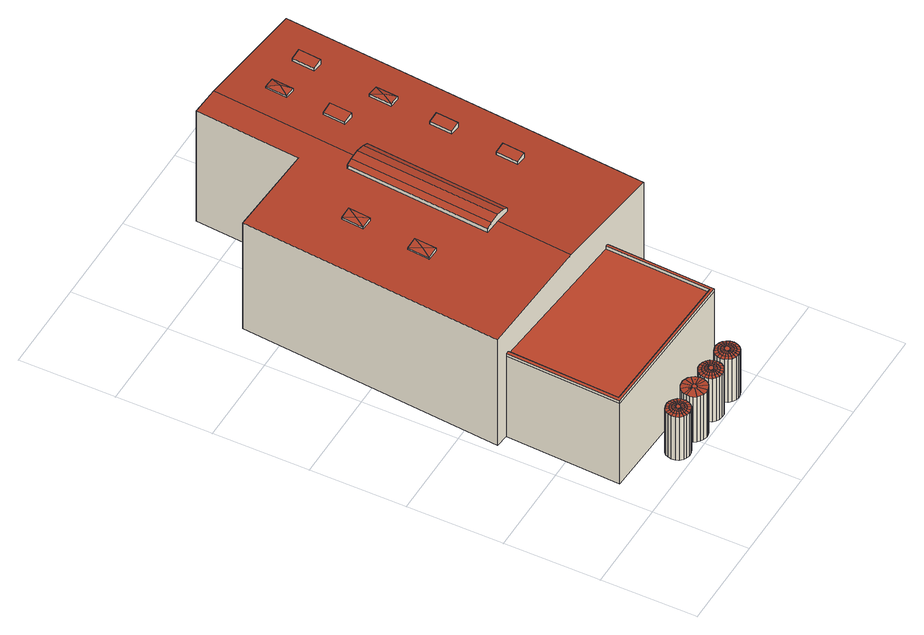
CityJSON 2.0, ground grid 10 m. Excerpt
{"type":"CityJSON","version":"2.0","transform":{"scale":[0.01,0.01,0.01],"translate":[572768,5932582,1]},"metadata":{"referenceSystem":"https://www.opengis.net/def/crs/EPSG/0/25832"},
"CityObjects":{
"building1":{"type":"Building","attributes":{"Grundfläche 2D":"4.566503","Grundhöhe NN":"1.442"},"geometry":[{"type":"Solid","lod":"3","boundaries":[[[[0,1,2,3]],[[1,4,5,2]],[[6,0,3,7]],[[8,6,7,9]],[[10,8,9,11]],[[12,10,11,13]],[[14,12,13,15]],[[16,14,15,17]],[[18,16,17,19]],[[20,18,19,21]],[[22,20,21,23]],[[24,22,23,25]],[[26,24,25,27]],[[28,26,27,29]],[[30,28,29,31]],[[32,30,31,33]],[[34,32,33,35]],[[36,34,35,37]],[[38,36,37,39]],[[4,38,39,5]],[[40,41,42,43]],[[44,40,43,45]],[[41,46,47,42]],[[46,48,49,47]],[[48,50,51,49]],[[50,52,53,51]],[[52,54,55,53]],[[54,56,57,55]],[[56,58,59,57]],[[58,60,61,59]],[[60,62,63,61]],[[62,64,65,63]],[[64,66,67,65]],[[66,68,69,67]],[[68,70,71,69]],[[70,72,73,71]],[[74,75,45,43,42,47,49,51,53,55,57,59,61,63,65,67,69,71,73,76]],[[72,77,76,73]],[[77,78,74,76]],[[78,79,75,74]],[[79,44,45,75]],[[1,0,41,40]],[[4,1,40,44]],[[0,6,46,41]],[[6,8,48,46]],[[8,10,50,48]],[[10,12,52,50]],[[12,14,54,52]],[[14,16,56,54]],[[16,18,58,56]],[[18,20,60,58]],[[20,22,62,60]],[[22,24,64,62]],[[24,26,66,64]],[[26,28,68,66]],[[28,30,70,68]],[[30,32,72,70]],[[32,34,77,72]],[[34,36,78,77]],[[36,38,79,78]],[[38,4,44,79]],[[80,81,3,2]],[[82,80,2,5]],[[81,83,7,3]],[[83,84,9,7]],[[84,85,11,9]],[[85,86,13,11]],[[86,87,15,13]],[[87,88,17,15]],[[88,89,19,17]],[[89,90,21,19]],[[90,91,23,21]],[[91,92,25,23]],[[92,93,27,25]],[[93,94,29,27]],[[94,95,31,29]],[[95,96,33,31]],[[96,97,35,33]],[[97,98,37,35]],[[98,99,39,37]],[[99,82,5,39]],[[80,82,99,98,97,96,95,94,93,92,91,90,89,88,87,86,85,84,83,81]]]],"semantics":{"surfaces":[{"type":"RoofSurface"},{"type":"WallSurface"},{"type":"GroundSurface"}],"values":[[0,0,0,0,0,0,0,0,0,0,0,0,0,0,0,0,0,0,0,0,0,0,0,0,0,0,0,0,0,0,0,0,0,0,0,0,0,0,0,0,0,0,0,0,0,0,0,0,0,0,0,0,0,0,0,0,0,0,0,0,0,1,1,1,1,1,1,1,1,1,1,1,1,1,1,1,1,1,1,1,1,2]]}}]},
"building2":{"type":"Building","attributes":{"Grundfläche 2D":"5.311342","Grundhöhe NN":"1.441"},"geometry":[{"type":"Solid","lod":"3","boundaries":[[[[100,101,102,103,104,105,106,107]],[[108,105,104,109,110,111,112,113,112]],[[110,114,115,116,117,111]],[[115,118,119,120,121,116]],[[119,122,123,124,125,126,127,120]],[[124,123,128,129,125]],[[128,130,131,129]],[[132,131,130,133,134,135,136,137]],[[135,137,136]],[[134,138,139,140,141,135]],[[139,142,143,144,145,140]],[[146,144,143,147,148,149,150,151,152]],[[149,148,153,154,155,156,157,158]],[[154,101,100,155]],[[151,150,152]],[[157,156,158]],[[156,155,100,107,106,105,108,112,111,117,116,121,120,127,126,125,129,131,132,137,135,141,140,145,144,146,152,150,149,158]],[[159,160,103,102]],[[161,159,102,101]],[[162,161,101,154]],[[160,163,104,103]],[[163,164,109,104]],[[164,165,110,109]],[[165,166,114,110]],[[166,167,115,114]],[[167,168,118,115]],[[168,169,119,118]],[[169,170,122,119]],[[170,171,123,122]],[[171,172,128,123]],[[172,173,130,128]],[[173,174,133,130]],[[174,175,134,133]],[[175,176,138,134]],[[176,177,139,138]],[[177,178,142,139]],[[178,179,143,142]],[[179,180,147,143]],[[180,181,148,147]],[[181,182,153,148]],[[182,162,154,153]],[[179,178,177,176,175,174,173,172,171,170,169,168,167,166,165,164,163,160,159,161,162,182,181,180]]]],"semantics":{"surfaces":[{"type":"RoofSurface"},{"type":"WallSurface"},{"type":"GroundSurface"}],"values":[[0,0,0,0,0,0,0,0,0,0,0,0,0,0,0,0,0,1,1,1,1,1,1,1,1,1,1,1,1,1,1,1,1,1,1,1,1,1,1,1,1,2]]}}]},
"building3":{"type":"Building","attributes":{"Grundfläche 2D":"4.567588","Grundhöhe NN":"1.453"},"geometry":[{"type":"Solid","lod":"3","boundaries":[[[[183,184,185,186]],[[184,187,188,185]],[[189,183,186,190]],[[191,189,190,192]],[[193,191,192,194]],[[195,193,194,196]],[[197,195,196,198]],[[199,197,198,200]],[[201,199,200,202]],[[203,201,202,204]],[[205,203,204,206]],[[207,205,206,208]],[[209,207,208,210]],[[211,209,210,212]],[[213,211,212,214]],[[215,213,214,216]],[[217,215,216,218]],[[219,217,218,220]],[[221,219,220,222]],[[187,221,222,188]],[[223,224,225,226]],[[227,223,226,228]],[[224,229,230,225]],[[229,231,232,230]],[[231,233,234,232]],[[233,235,236,234]],[[235,237,238,236]],[[237,239,240,238]],[[239,241,242,240]],[[241,243,244,242]],[[243,245,246,244]],[[245,247,248,246]],[[247,249,250,248]],[[251,252,253,254,255,228,226,225,230,232,234,236,238,240,242,244,246,248,250,256]],[[249,257,256,250]],[[257,258,251,256]],[[258,259,252,251]],[[259,260,253,252]],[[260,261,254,253]],[[261,262,255,254]],[[262,227,228,255]],[[184,183,224,223]],[[187,184,223,227]],[[183,189,229,224]],[[189,191,231,229]],[[191,193,233,231]],[[193,195,235,233]],[[195,197,237,235]],[[197,199,239,237]],[[199,201,241,239]],[[201,203,243,241]],[[203,205,245,243]],[[205,207,247,245]],[[207,209,249,247]],[[209,211,257,249]],[[211,213,258,257]],[[213,215,259,258]],[[215,217,260,259]],[[217,219,261,260]],[[219,221,262,261]],[[221,187,227,262]],[[263,264,186,185]],[[265,263,185,188]],[[264,266,190,186]],[[266,267,192,190]],[[267,268,194,192]],[[268,269,196,194]],[[269,270,198,196]],[[270,271,200,198]],[[271,272,202,200]],[[272,273,204,202]],[[273,274,206,204]],[[274,275,208,206]],[[275,276,210,208]],[[276,277,212,210]],[[277,278,214,212]],[[278,279,216,214]],[[279,280,218,216]],[[280,281,220,218]],[[281,282,222,220]],[[282,265,188,222]],[[278,277,276,275,274,273,272,271,270,269,268,267,266,264,263,265,282,281,280,279]]]],"semantics":{"surfaces":[{"type":"RoofSurface"},{"type":"WallSurface"},{"type":"GroundSurface"}],"values":[[0,0,0,0,0,0,0,0,0,0,0,0,0,0,0,0,0,0,0,0,0,0,0,0,0,0,0,0,0,0,0,0,0,0,0,0,0,0,0,0,0,0,0,0,0,0,0,0,0,0,0,0,0,0,0,0,0,0,0,0,0,1,1,1,1,1,1,1,1,1,1,1,1,1,1,1,1,1,1,1,1,2]]}}]},
"building4":{"type":"Building","attributes":{"Grundfläche 2D":"4.567335","Grundhöhe NN":"1.472"},"geometry":[{"type":"Solid","lod":"3","boundaries":[[[[283,284,285,286]],[[284,287,288,285]],[[289,283,286,290]],[[291,289,290,292]],[[293,291,292,294]],[[295,293,294,296]],[[297,295,296,298]],[[299,297,298,300]],[[301,299,300,302]],[[303,301,302,304]],[[305,303,304,306]],[[307,305,306,308]],[[309,307,308,310]],[[311,309,310,312]],[[313,311,312,314]],[[315,313,314,316]],[[317,315,316,318]],[[319,317,318,320]],[[321,319,320,322]],[[287,321,322,288]],[[323,324,325,326]],[[327,323,326,328]],[[324,329,330,325]],[[329,331,332,330]],[[331,333,334,332]],[[333,335,336,334]],[[335,337,338,336]],[[337,339,340,338]],[[339,341,342,340]],[[341,343,344,342]],[[343,345,346,344]],[[345,347,348,346]],[[347,349,350,348]],[[349,351,352,350]],[[351,353,354,352]],[[355,356,357,328,326,325,330,332,334,336,338,340,342,344,346,348,350,352,354,358]],[[353,359,358,354]],[[359,360,355,358]],[[360,361,356,355]],[[361,362,357,356]],[[362,327,328,357]],[[284,283,324,323]],[[287,284,323,327]],[[283,289,329,324]],[[289,291,331,329]],[[291,293,333,331]],[[293,295,335,333]],[[295,297,337,335]],[[297,299,339,337]],[[299,301,341,339]],[[301,303,343,341]],[[303,305,345,343]],[[305,307,347,345]],[[307,309,349,347]],[[309,311,351,349]],[[311,313,353,351]],[[313,315,359,353]],[[315,317,360,359]],[[317,319,361,360]],[[319,321,362,361]],[[321,287,327,362]],[[363,364,286,285]],[[365,363,285,288]],[[364,366,290,286]],[[366,367,292,290]],[[367,368,294,292]],[[368,369,296,294]],[[369,370,298,296]],[[370,371,300,298]],[[371,372,302,300]],[[372,373,304,302]],[[373,374,306,304]],[[374,375,308,306]],[[375,376,310,308]],[[376,377,312,310]],[[377,378,314,312]],[[378,379,316,314]],[[379,380,318,316]],[[380,381,320,318]],[[381,382,322,320]],[[382,365,288,322]],[[375,374,373,372,371,370,369,368,367,366,364,363,365,382,381,380,379,378,377,376]]]],"semantics":{"surfaces":[{"type":"RoofSurface"},{"type":"WallSurface"},{"type":"GroundSurface"}],"values":[[0,0,0,0,0,0,0,0,0,0,0,0,0,0,0,0,0,0,0,0,0,0,0,0,0,0,0,0,0,0,0,0,0,0,0,0,0,0,0,0,0,0,0,0,0,0,0,0,0,0,0,0,0,0,0,0,0,0,0,0,0,1,1,1,1,1,1,1,1,1,1,1,1,1,1,1,1,1,1,1,1,2]]}}]},
"building5":{"type":"Building","attributes":{"Grundfläche 2D":"1034.201069","Grundhöhe NN":"1.462"},"children":["building5-1","building5-2","building5-3","building5-4","building5-5","building5-6","building5-7","building5-8"],"geometry":[{"type":"Solid","lod":"3","boundaries":[[[[383,384,385,386]],[[387,388,385,384]],[[389,383,386,390]],[[391,388,387,392]],[[393,394,395,396,397,398,399,400]],[[401,402,403,404,405,406,407,408,409,410]],[[411,412,413,414,407,406,415,416,403,402]],[[417,418,419,420]],[[385,388,391,404,403,416,390,386]],[[389,390,416,415]],[[387,384,383,389,415,406,405,392]],[[391,392,405,404]],[[398,397,417,420]],[[420,419,399,398]],[[400,399,419,418]],[[421,422,394,393]],[[422,423,395,394]],[[423,424,396,395]],[[410,409,425,426]],[[401,410,426,427]],[[412,411,402,401,427,428,421,393,400,418,417,397,396,424,429,430,413]],[[414,413,430,431]],[[408,407,414,431,432]],[[409,408,432,425]],[[422,421,428,433]],[[423,422,433,434]],[[424,423,434,429]],[[430,429,434,433,428,427,426,425,432,431]]]],"semantics":{"surfaces":[{"type":"RoofSurface"},{"type":"WallSurface"},{"type":"GroundSurface"}],"values":[[0,0,0,0,0,0,0,0,1,1,1,1,1,1,1,1,1,1,1,1,1,1,1,1,1,1,1,2]]}}]},
"building5-1":{"type":"BuildingInstallation","parents":["building5"],"geometry":[{"type":"MultiSurface","lod":"3","boundaries":[[[435,436,437,438]],[[439,440,438,437]],[[435,438,440,441]],[[441,442,436,435]],[[437,436,442,439]]],"semantics":{"surfaces":[{"type":"RoofSurface"},{"type":"WallSurface"}],"values":[0,1,1,1,1]}}]},
"building5-2":{"type":"BuildingInstallation","parents":["building5"],"geometry":[{"type":"MultiSurface","lod":"3","boundaries":[[[443,444,445,446]],[[447,448,446,445]],[[443,446,448,449]],[[449,450,444,443]],[[444,450,447,445]]],"semantics":{"surfaces":[{"type":"RoofSurface"},{"type":"WallSurface"}],"values":[0,1,1,1,1]}}]},
"building5-3":{"type":"BuildingInstallation","parents":["building5"],"geometry":[{"type":"MultiSurface","lod":"3","boundaries":[[[451,452,453]],[[453,452,454]],[[455,452,451]],[[454,452,455]],[[456,451,453,457]],[[455,451,456,458]],[[458,459,454,455]],[[459,457,453,454]]],"semantics":{"surfaces":[{"type":"RoofSurface"},{"type":"WallSurface"}],"values":[0,0,0,0,1,1,1,1]}}]},
"building5-4":{"type":"BuildingInstallation","parents":["building5"],"geometry":[{"type":"MultiSurface","lod":"3","boundaries":[[[460,461,462,463]],[[463,462,464,465]],[[460,463,465,466]],[[461,460,466,467]],[[462,461,467,464]]],"semantics":{"surfaces":[{"type":"RoofSurface"},{"type":"WallSurface"}],"values":[0,1,1,1,1]}}]},
"building5-5":{"type":"BuildingInstallation","parents":["building5"],"geometry":[{"type":"MultiSurface","lod":"3","boundaries":[[[468,469,470]],[[471,469,468]],[[472,469,471]],[[470,469,472]],[[473,474,468,470]],[[474,475,471,468]],[[475,476,472,471]],[[476,473,470,472]]],"semantics":{"surfaces":[{"type":"RoofSurface"},{"type":"WallSurface"}],"values":[0,0,0,0,1,1,1,1]}}]},
"building5-6":{"type":"BuildingInstallation","parents":["building5"],"geometry":[{"type":"MultiSurface","lod":"3","boundaries":[[[477,478,479]],[[480,478,477]],[[481,478,480]],[[479,478,481]],[[482,483,477,479]],[[483,484,480,477]],[[484,485,481,480]],[[485,482,479,481]]],"semantics":{"surfaces":[{"type":"RoofSurface"},{"type":"WallSurface"}],"values":[0,0,0,0,1,1,1,1]}}]},
"building5-7":{"type":"BuildingInstallation","parents":["building5"],"geometry":[{"type":"MultiSurface","lod":"3","boundaries":[[[486,487,488,489]],[[489,488,490,491]],[[486,489,491,492]],[[487,486,492,493]],[[488,487,493,490]]],"semantics":{"surfaces":[{"type":"RoofSurface"},{"type":"WallSurface"}],"values":[0,1,1,1,1]}}]},
"building5-8":{"type":"BuildingInstallation","parents":["building5"],"geometry":[{"type":"MultiSurface","lod":"3","boundaries":[[[494,495,496]],[[496,495,497]],[[498,495,494]],[[497,495,498]],[[499,500,494,496]],[[500,501,498,494]],[[501,502,497,498]],[[502,499,496,497]]],"semantics":{"surfaces":[{"type":"RoofSurface"},{"type":"WallSurface"}],"values":[0,0,0,0,1,1,1,1]}}]}
},
"vertices":[
[784,248,602],[810,251,602],[812,288,594],[774,283,594],[836,246,602],[849,280,594],[760,237,602],[739,268,594],[740,219,602],[711,242,594],[727,196,602],[693,209,594],[721,170,602],[685,172,594],[724,144,602],[689,134,594],[735,120,602],[705,100,594],[753,100,602],[730,71,594],[776,87,602],[763,53,594],[802,81,602],[801,45,594],[829,84,602],[839,49,594],[853,95,602],[873,65,594],[873,113,602],[901,90,594],[886,136,602],[920,124,594],[891,162,602],[928,161,594],[888,189,602],[923,199,594],[877,213,602],[908,233,594],[859,233,602],[882,261,594],[809,225,611],[791,223,611],[800,190,614],[807,191,614],[827,221,611],[815,189,614],[774,215,611],[793,187,614],[760,203,611],[787,182,614],[752,187,611],[783,175,614],[748,169,611],[782,167,614],[750,151,611],[782,160,614],[757,134,611],[786,153,614],[770,121,611],[791,147,614],[786,112,611],[798,143,614],[804,108,611],[805,142,614],[822,110,611],[813,142,614],[839,117,611],[820,146,614],[852,130,611],[826,151,614],[861,146,611],[829,158,614],[865,164,611],[831,165,614],[827,180,614],[822,186,614],[830,173,614],[863,182,611],[855,199,611],[843,212,611],[812,288,44],[774,283,44],[849,280,44],[739,268,44],[711,242,44],[693,209,44],[685,172,44],[689,134,44],[705,100,44],[730,71,44],[763,53,44],[801,45,44],[839,49,44],[873,65,44],[901,90,44],[920,124,44],[928,161,44],[923,199,44],[908,233,44],[882,261,44],
[1068,155,627],[964,164,621],[965,134,621],[973,105,621],[989,76,621],[1073,138,627],[1069,144,627],[1068,149,627],[1076,134,627],[1014,50,621],[1047,31,621],[1085,128,627],[1078,132,627],[1040,84,623],[1083,23,621],[1119,25,621],[1100,127,627],[1093,126,627],[1151,35,621],[1176,51,621],[1112,132,627],[1107,129,627],[1197,72,621],[1215,101,621],[1176,117,623],[1119,142,627],[1119,141,627],[1116,136,627],[1224,135,621],[1121,149,627],[1224,172,621],[1121,157,627],[1119,164,627],[1213,208,621],[1194,238,621],[1115,171,627],[1175,191,623],[1118,167,627],[1169,261,621],[1143,275,621],[1105,179,627],[1110,176,627],[1114,283,621],[1080,283,621],[1092,180,627],[1099,180,627],[1087,179,627],[1046,274,621],[1013,255,621],[1078,174,627],[1080,175,627],[1062,235,623],[1085,178,627],[988,228,621],[971,196,621],[1069,162,627],[1071,166,627],[1022,204,623],[1073,168,627],[965,134,44],[973,105,44],[964,164,44],[971,196,44],[989,76,44],[1014,50,44],[1047,31,44],[1083,23,44],[1119,25,44],[1151,35,44],[1176,51,44],[1197,72,44],[1215,101,44],[1224,135,44],[1224,172,44],[1213,208,44],[1194,238,44],[1169,261,44],[1143,275,44],[1114,283,44],[1080,283,44],[1046,274,44],[1013,255,44],[988,228,44],
[1363,224,602],[1390,227,602],[1392,261,594],[1354,257,594],[1417,222,602],[1429,253,594],[1338,213,602],[1319,241,594],[1317,194,602],[1291,216,594],[1304,171,602],[1272,183,594],[1298,144,602],[1265,145,594],[1301,116,602],[1269,107,594],[1313,91,602],[1284,73,594],[1331,71,602],[1310,45,594],[1355,58,602],[1343,26,594],[1382,52,602],[1380,18,594],[1409,55,602],[1418,22,594],[1434,66,602],[1453,38,594],[1455,85,602],[1481,64,594],[1468,109,602],[1500,97,594],[1474,136,602],[1507,134,594],[1471,163,602],[1503,172,594],[1459,188,602],[1488,207,594],[1441,208,602],[1462,235,594],[1389,197,611],[1371,196,611],[1379,165,614],[1387,166,614],[1406,194,611],[1395,164,614],[1354,188,611],[1371,162,614],[1341,176,611],[1365,156,614],[1332,160,611],[1361,149,614],[1328,142,611],[1359,141,614],[1330,124,611],[1360,133,614],[1338,108,611],[1364,125,614],[1350,94,611],[1369,119,614],[1366,85,611],[1377,115,614],[1383,82,611],[1385,113,614],[1401,84,611],[1393,114,614],[1418,91,611],[1401,118,614],[1411,130,614],[1412,138,614],[1411,147,614],[1408,154,614],[1403,160,614],[1407,123,614],[1431,104,611],[1440,119,611],[1444,137,611],[1442,155,611],[1434,171,611],[1422,185,611],[1392,261,45],[1354,257,45],[1429,253,45],[1319,241,45],[1291,216,45],[1272,183,45],[1265,145,45],[1269,107,45],[1284,73,45],[1310,45,45],[1343,26,45],[1380,18,45],[1418,22,45],[1453,38,45],[1481,64,45],[1500,97,45],[1507,134,45],[1503,172,45],[1488,207,45],[1462,235,45],
[1652,212,602],[1680,215,602],[1681,248,594],[1644,244,594],[1707,209,602],[1719,240,594],[1627,201,602],[1609,229,594],[1606,182,602],[1580,203,594],[1592,158,602],[1561,170,594],[1586,131,602],[1553,133,594],[1589,104,602],[1557,95,594],[1600,78,602],[1572,60,594],[1619,58,602],[1598,32,594],[1643,44,602],[1631,13,594],[1670,38,602],[1668,5,594],[1697,41,602],[1706,9,594],[1723,52,602],[1741,24,594],[1743,70,602],[1769,50,594],[1757,94,602],[1788,83,594],[1763,121,602],[1796,120,594],[1760,149,602],[1792,158,594],[1749,174,602],[1777,192,594],[1731,195,602],[1752,221,594],[1678,188,609],[1659,186,609],[1668,153,614],[1676,154,614],[1697,184,609],[1685,152,614],[1641,178,609],[1660,150,614],[1627,165,609],[1653,144,614],[1617,149,609],[1649,136,614],[1613,130,609],[1647,128,614],[1615,111,609],[1648,119,614],[1623,93,609],[1651,111,614],[1636,79,609],[1657,105,614],[1653,69,609],[1665,100,614],[1671,65,609],[1673,99,614],[1690,67,609],[1682,100,614],[1708,75,609],[1690,103,614],[1722,88,609],[1696,109,614],[1732,104,609],[1701,116,614],[1702,133,614],[1698,141,614],[1692,148,614],[1702,125,614],[1736,123,609],[1734,142,609],[1726,160,609],[1714,174,609],[1681,248,47],[1644,244,47],[1719,240,47],[1609,229,47],[1580,203,47],[1561,170,47],[1553,133,47],[1557,95,47],[1572,60,47],[1598,32,47],[1631,13,47],[1668,5,47],[1706,9,47],[1741,24,47],[1769,50,47],[1788,83,47],[1796,120,47],[1792,158,47],[1777,192,47],[1752,221,47],
[1606,3841,1534],[1506,3850,1553],[1377,2336,1553],[1476,2327,1534],[1406,3858,1534],[1277,2344,1534],[1668,3836,1507],[1538,2322,1507],[1211,2350,1507],[1341,3864,1507],[232,1632,1109],[180,432,1109],[1860,359,1109],[1909,1489,1109],[1880,1491,1109],[1831,390,1109],[212,461,1109],[264,1630,1109],[95,1644,1393],[1308,1540,1471],[1377,2336,1471],[1211,2350,1460],[1341,3864,1460],[1506,3850,1471],[1639,5404,1471],[1351,5429,1452],[1260,4323,1452],[331,4401,1393],[1880,1491,1434],[1909,1489,1432],[2513,1437,1393],[2844,5301,1393],[1668,3836,1460],[1538,2322,1460],[1880,1491,1072],[264,1630,1072],[212,461,1072],[1831,390,1072],[232,1632,1072],[180,432,1072],[1860,359,1072],[1909,1489,1072],[1260,4323,46],[331,4401,46],[95,1644,46],[232,1632,46],[1909,1489,46],[2513,1437,46],[2844,5301,46],[1351,5429,46],[180,432,46],[1860,359,46],
[2340,4743,1454],[2449,4734,1477],[2470,4970,1477],[2360,4979,1454],[2470,4970,1415],[2360,4979,1422],[2340,4743,1422],[2449,4734,1415],
[1840,4158,1472],[1953,4149,1504],[1972,4383,1504],[1860,4392,1472],[1972,4383,1444],[1860,4392,1451],[1840,4158,1451],[1953,4149,1444],
[751,3384,1444],[818,3496,1467],[771,3617,1444],[886,3608,1472],[866,3375,1472],[751,3384,1425],[771,3617,1425],[866,3375,1433],[886,3608,1433],
[2151,2542,1454],[2261,2533,1477],[2281,2765,1477],[2171,2775,1454],[2281,2765,1415],[2171,2775,1422],[2151,2542,1422],[2261,2533,1415],
[2398,4136,1454],[2332,4028,1472],[2378,3903,1454],[2288,4146,1454],[2268,3912,1454],[2378,3903,1415],[2398,4136,1415],[2288,4146,1422],[2268,3912,1422],
[2026,5005,1472],[1960,4896,1503],[2006,4777,1472],[1914,5014,1472],[1894,4787,1472],[2006,4777,1444],[2026,5005,1444],[1914,5014,1451],[1894,4787,1451],
[2342,3483,1477],[2232,3493,1454],[2212,3256,1454],[2322,3247,1477],[2212,3256,1422],[2322,3247,1415],[2342,3483,1415],[2232,3493,1422],
[690,2670,1444],[757,2782,1467],[710,2903,1444],[824,2893,1473],[805,2660,1472],[710,2903,1425],[690,2670,1425],[805,2660,1433],[824,2893,1433]
]}
